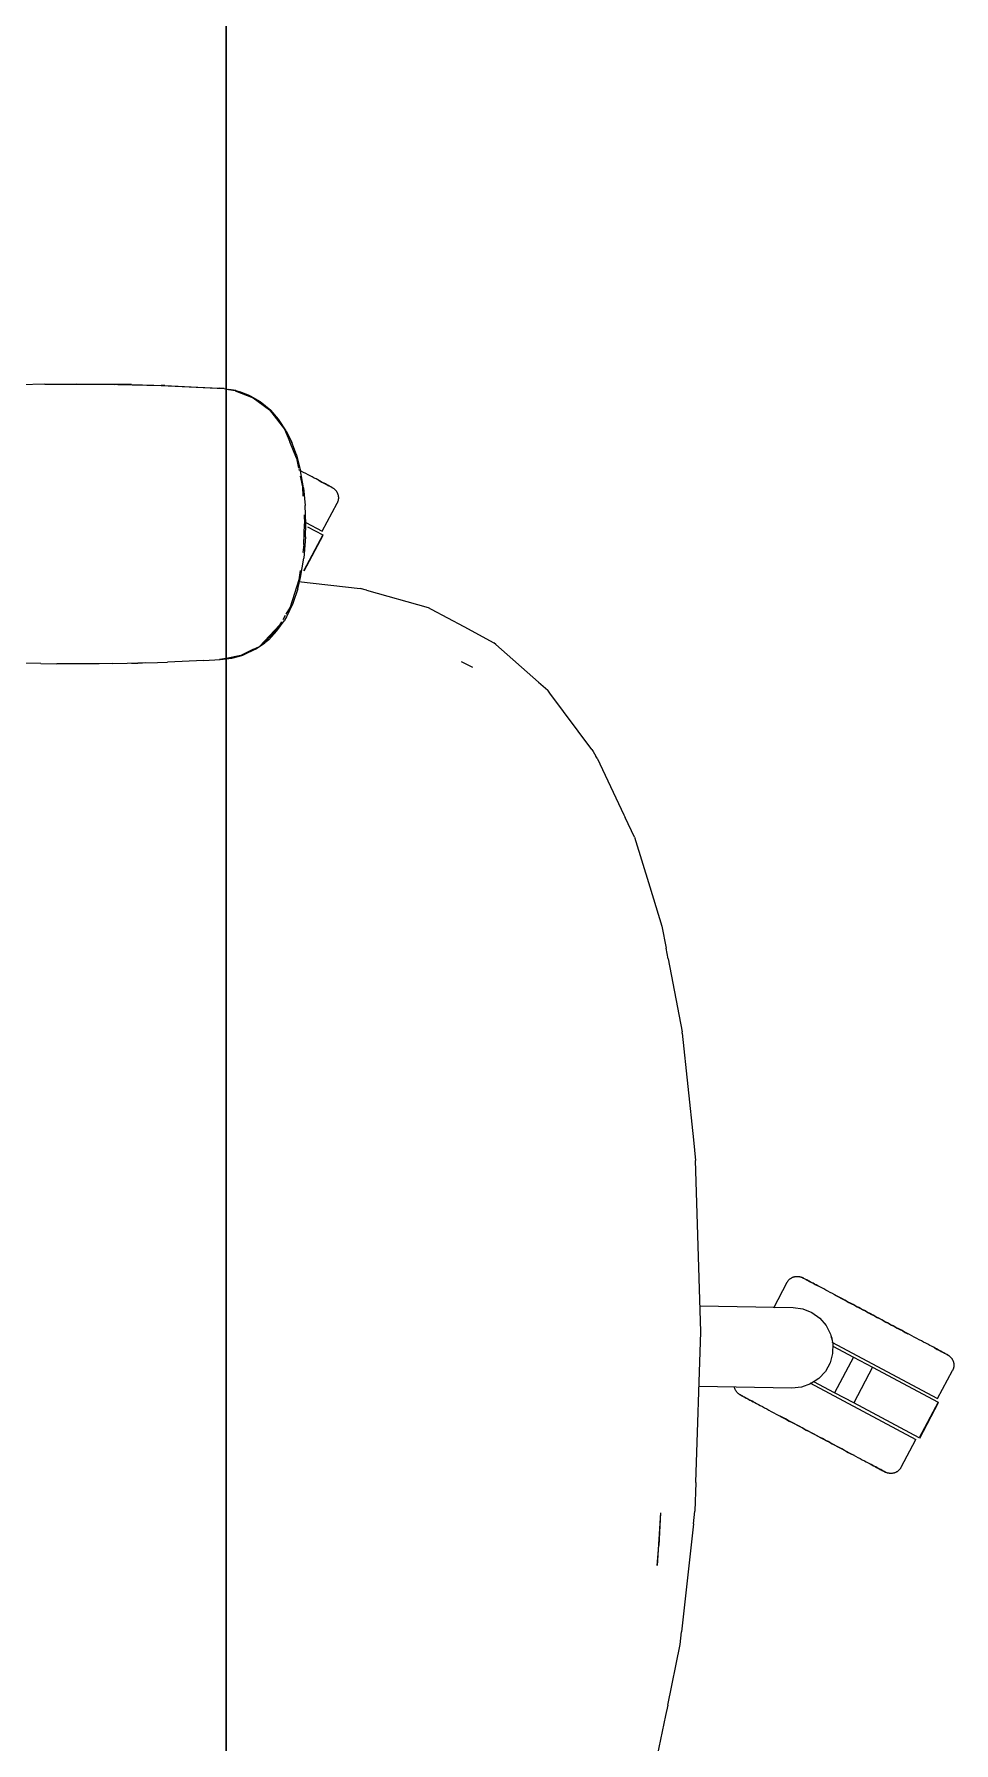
# Model space of a CAD drawing. Header units: millimetres. Extents: x 155927 to 317870, y -36033 to 97293.
# Drawn here: x 163998 to 164317, y 33034 to 33626 of the extents above; entities that cross this region are included whole.
import ezdxf

# ---------------------------------------------------------------- set-up
doc = ezdxf.new("R2010")
doc.units = ezdxf.units.MM
doc.header["$MEASUREMENT"] = 0
doc.layers.add('G-IMPT', color=8, linetype='CONTINUOUS', lineweight=9)
doc.layers.add('I-FURN', color=8, linetype='CONTINUOUS', lineweight=9)

msp = doc.modelspace()

# ---------------------------------------------------------------- linework, layer by layer
at = {"layer": 'G-IMPT'}
for p, q in [((164001.5, 33505.13), (163993.09, 33504.96)), ((164001.5, 33505.13), (164012.3, 33505.21)), ((164001.5, 33505.13), (164021.69, 33505.17)), ((164001.5, 33505.13), (164031.52, 33505.01)), ((164031.52, 33505.01), (164012.3, 33505.21)), ((164021.69, 33505.17), (164031.52, 33505.01)), ((164021.69, 33505.17), (164043.09, 33504.67)), ((164021.69, 33505.17), (164041.88, 33504.71)), ((164021.69, 33505.13), (164023.73, 33505.15)), ((164023.73, 33505.15), (164025.64, 33505.08)), ((164031.52, 33505.01), (164043.09, 33504.67)), ((164043.09, 33504.67), (164041.88, 33504.71)), ((164041.88, 33504.71), (164063.66, 33503.62)), ((164041.88, 33504.71), (164062.05, 33503.73)), ((164043.09, 33504.67), (164063.66, 33503.62)), ((164063.66, 33503.62), (164062.05, 33503.73)), ((164063.66, 33503.62), (164065.31, 33503.37)), ((164067.52, 33502.9), (164064.35, 33503.38)), ((164067.7, 33502.92), (164065.31, 33503.37)), ((164067.52, 33502.9), (164073.72, 33500.49)), ((164067.7, 33502.92), (164069.05, 33502.56)), ((164072.69, 33501.16), (164069.05, 33502.56)), ((164072.69, 33501.16), (164076.12, 33499.2)), ((164073.72, 33500.49), (164079.34, 33496.33)), ((164076.12, 33499.2), (164079.86, 33496.13)), ((164079.34, 33496.33), (164084.56, 33489.54)), ((164082.53, 33493.09), (164079.86, 33496.13)), ((164085.18, 33489.04), (164082.53, 33493.09)), ((164084.56, 33489.54), (164086.4, 33485.14)), ((164085.18, 33489.04), (164087.17, 33484.97)), ((164088.73, 33479.52), (164086.4, 33485.14)), ((164088.75, 33480.63), (164087.17, 33484.97)), ((164088.73, 33479.52), (164089.44, 33476.06)), ((164088.75, 33480.63), (164090.18, 33475.15)), ((164090, 33473.31), (164090.77, 33469.56)), ((164091.18, 33469.22), (164090.18, 33475.15)), ((164090.77, 33469.56), (164090.96, 33466.35)), ((164091.18, 33469.22), (164091.75, 33463.07)), ((164091.36, 33459.84), (164091.55, 33456.73)), ((164091.93, 33456.73), (164091.75, 33463.07)), ((164091.32, 33449.57), (164091.55, 33456.73)), ((164091.84, 33452.23), (164091.93, 33456.73)), ((164091.32, 33449.57), (164090.93, 33446.79)), ((164091.84, 33452.23), (164091.26, 33444.91)), ((164090.15, 33438.15), (164091.26, 33444.91)), ((164089.6, 33437.31), (164086.57, 33427.92)), ((164089.17, 33434.22), (164090.15, 33438.15)), ((164089.48, 33436.8), (164110.76, 33434.39)), ((164090.06, 33440.6), (164089.6, 33437.31)), ((164089.17, 33434.22), (164087.43, 33429.13)), ((164113.02, 33433.75), (164110.76, 33434.39)), ((164113.02, 33433.75), (164134.36, 33427.75)), ((164084.82, 33425), (164083.96, 33423.56)), ((164085.22, 33424.5), (164084.42, 33423.12)), ((164086.57, 33427.92), (164085.1, 33425.46)), ((164087.43, 33429.13), (164085.22, 33424.5)), ((164134.36, 33427.75), (164135.48, 33427.15)), ((164135.48, 33427.15), (164146.71, 33421.14)), ((164082.8, 33421.7), (164075.9, 33414.31)), ((164081.6, 33419.61), (164075.9, 33414.31)), ((164081.38, 33420.08), (164078.31, 33416.54)), ((164079.11, 33416.62), (164081.97, 33419.67)), ((164082.8, 33421.7), (164081.52, 33420.23)), ((164083.49, 33422.77), (164081.6, 33419.61)), ((164081.97, 33419.67), (164084.42, 33423.12)), ((164146.71, 33421.14), (164157.15, 33415.55)), ((164073.66, 33413.21), (164069.4, 33411.1)), ((164074.57, 33413.29), (164070.24, 33411.3)), ((164073.66, 33413.21), (164075.9, 33414.31)), ((164074.57, 33413.29), (164077.79, 33415.49)), ((164075.9, 33414.31), (164078.31, 33416.54)), ((164079.11, 33416.62), (164077.79, 33415.49)), ((164157.81, 33414.97), (164157.15, 33415.55)), ((164172.6, 33401.95), (164157.81, 33414.97)), ((164000.14, 33408.36), (163987.84, 33408.65)), ((164000.14, 33408.36), (164005.61, 33408.29)), ((164020.33, 33408.28), (164005.61, 33408.29)), ((164024.84, 33408.33), (164020.33, 33408.28)), ((164024.84, 33408.33), (164040.51, 33408.71)), ((164031.56, 33408.51), (164033.78, 33408.51)), ((164036.46, 33408.63), (164033.78, 33408.51)), ((164040.51, 33408.71), (164044.05, 33408.83)), ((164056.61, 33409.45), (164044.05, 33408.83)), ((164056.61, 33409.45), (164062.28, 33409.73)), ((164064.35, 33410.16), (164062.05, 33409.73)), ((164062.28, 33409.73), (164064.35, 33409.99)), ((164069.4, 33411.1), (164064.35, 33410.16)), ((164064.35, 33409.99), (164066.29, 33410.23)), ((164066.29, 33410.23), (164070.24, 33411.3)), ((164147.55, 33408.12), (164145.96, 33408.9)), ((164149.85, 33406.94), (164145.96, 33408.9)), ((164149.85, 33406.94), (164147.55, 33408.12)), ((164172.6, 33401.95), (164175.86, 33399.08)), ((164176.58, 33398.11), (164175.86, 33399.08)), ((164191.15, 33378.62), (164176.58, 33398.11)), ((164191.15, 33378.62), (164191.61, 33377.84)), ((164191.61, 33377.84), (164192.55, 33376.27)), ((164192.98, 33375.56), (164192.55, 33376.27)), ((164192.98, 33375.56), (164202.24, 33355.92)), ((164202.24, 33355.92), (164202.67, 33355)), ((164205.87, 33348.24), (164202.67, 33355)), ((164205.87, 33348.24), (164211.19, 33330.96)), ((164211.19, 33330.96), (164215.38, 33317.36)), ((164215.38, 33317.36), (164216.84, 33309.75)), ((164217.54, 33306.09), (164216.84, 33309.75)), ((164217.54, 33306.09), (164222.41, 33280.71)), ((164222.5, 33280.25), (164222.41, 33280.71)), ((164222.5, 33280.25), (164226.32, 33243.26)), ((164226.32, 33243.26), (164227.05, 33236.19)), ((164227.28, 33228.93), (164227.05, 33236.19)), ((164228.89, 33176.77), (164227.28, 33228.93)), ((164227.19, 33124.58), (164228.89, 33176.77)), ((164227.19, 33124.58), (164226.86, 33114.64)), ((164214.98, 33114.11), (164213.74, 33095.83)), ((164214.98, 33114.11), (164214.35, 33102.77)), ((164226.38, 33110.27), (164222.25, 33072.82)), ((164226.38, 33110.27), (164226.86, 33114.64)), ((164213.74, 33095.83), (164214.35, 33102.77)), ((164221.77, 33068.41), (164222.25, 33072.82)), ((164217.42, 33047.46), (164221.77, 33068.41)), ((164217.42, 33047.46), (164216.65, 33043.78)), ((164216.65, 33043.78), (164213.78, 33029.96))]:
    msp.add_line(p, q, dxfattribs=at)
at = {"layer": 'I-FURN'}
for p, q in [((164064.35, 34221.19), (164064.35, 32621.19)), ((164064.35, 32621.19), (164064.35, 34221.19)), ((164090.41, 33475.03), (164089.58, 33475.48)), ((164091.22, 33474.6), (164090.41, 33475.03)), ((164092.01, 33474.18), (164091.22, 33474.6)), ((164092.77, 33473.78), (164092.01, 33474.18)), ((164093.51, 33473.39), (164092.77, 33473.78)), ((164094.21, 33473.01), (164093.51, 33473.39)), ((164094.89, 33472.65), (164094.21, 33473.01)), ((164095.54, 33472.31), (164094.89, 33472.65)), ((164096.16, 33471.98), (164095.54, 33472.31)), ((164096.74, 33471.67), (164096.16, 33471.98)), ((164096.43, 33471.83), (164097, 33471.53)), ((164097.29, 33471.37), (164096.74, 33471.67)), ((164097, 33471.53), (164097.53, 33471.25)), ((164097.81, 33471.1), (164097.29, 33471.37)), ((164097.53, 33471.25), (164098.03, 33470.98)), ((164098.29, 33470.84), (164097.81, 33471.1)), ((164098.03, 33470.98), (164098.5, 33470.73)), ((164098.74, 33470.61), (164098.29, 33470.84)), ((164098.5, 33470.73), (164098.93, 33470.5)), ((164099.15, 33470.39), (164098.74, 33470.61)), ((164098.93, 33470.5), (164099.32, 33470.29)), ((164099.52, 33470.19), (164099.15, 33470.39)), ((164099.32, 33470.29), (164099.68, 33470.1)), ((164099.86, 33470.01), (164099.52, 33470.19)), ((164099.68, 33470.1), (164100, 33469.94)), ((164100.15, 33469.85), (164099.86, 33470.01)), ((164100, 33469.94), (164100.28, 33469.79)), ((164100.41, 33469.72), (164100.15, 33469.85)), ((164100.28, 33469.79), (164100.52, 33469.66)), ((164100.63, 33469.6), (164100.41, 33469.72)), ((164100.52, 33469.66), (164100.72, 33469.55)), ((164100.81, 33469.5), (164100.63, 33469.6)), ((164100.72, 33469.55), (164100.88, 33469.47)), ((164100.95, 33469.43), (164100.81, 33469.5)), ((164100.88, 33469.47), (164101, 33469.4)), ((164101.05, 33469.38), (164100.95, 33469.43)), ((164101, 33469.4), (164101.08, 33469.36)), ((164101.11, 33469.34), (164101.05, 33469.38)), ((164101.08, 33469.36), (164101.13, 33469.34)), ((164101.13, 33469.33), (164101.11, 33469.34)), ((164101.13, 33469.34), (164101.13, 33469.33)), ((164101.13, 33469.33), (164101.27, 33469.25)), ((164101.27, 33469.25), (164101.41, 33469.17)), ((164101.41, 33469.17), (164101.54, 33469.08)), ((164101.54, 33469.08), (164101.67, 33468.99)), ((164101.67, 33468.99), (164101.8, 33468.89)), ((164101.8, 33468.89), (164101.92, 33468.78)), ((164101.92, 33468.78), (164102.04, 33468.67)), ((164102.04, 33468.67), (164102.15, 33468.56)), ((164102.15, 33468.56), (164102.26, 33468.44)), ((164102.26, 33468.44), (164102.37, 33468.31)), ((164102.37, 33468.31), (164102.47, 33468.19)), ((164102.47, 33468.19), (164102.56, 33468.06)), ((164102.56, 33468.06), (164102.65, 33467.92)), ((164102.65, 33467.92), (164102.73, 33467.78)), ((164102.73, 33467.78), (164102.81, 33467.64)), ((164102.81, 33467.64), (164102.88, 33467.5)), ((164102.88, 33467.5), (164102.95, 33467.35)), ((164102.95, 33467.35), (164103.01, 33467.2)), ((164103.01, 33467.2), (164103.06, 33467.05)), ((164103.06, 33467.05), (164103.11, 33466.9)), ((164103.11, 33466.9), (164103.15, 33466.74)), ((164103.15, 33466.74), (164103.19, 33466.58)), ((164103.19, 33466.58), (164103.22, 33466.42)), ((164103.22, 33466.42), (164103.24, 33466.26)), ((164103.24, 33465.3), (164103.22, 33465.14)), ((164103.24, 33466.26), (164103.26, 33466.1)), ((164103.26, 33465.46), (164103.24, 33465.3)), ((164103.26, 33466.1), (164103.27, 33465.94)), ((164103.27, 33465.62), (164103.26, 33465.46)), ((164103.27, 33465.94), (164103.27, 33465.78)), ((164103.27, 33465.78), (164103.27, 33465.62)), ((164097.65, 33454.2), (164102.8, 33463.88)), ((164102.82, 33463.92), (164102.8, 33463.88)), ((164102.89, 33464.06), (164102.82, 33463.92)), ((164102.95, 33464.21), (164102.89, 33464.06)), ((164103.01, 33464.36), (164102.95, 33464.21)), ((164103.07, 33464.51), (164103.01, 33464.36)), ((164103.11, 33464.67), (164103.07, 33464.51)), ((164103.16, 33464.82), (164103.11, 33464.67)), ((164103.19, 33464.98), (164103.16, 33464.82)), ((164103.22, 33465.14), (164103.19, 33464.98)), ((164092.02, 33457.19), (164097.65, 33454.2)), ((164092.54, 33455.78), (164097.83, 33452.97)), ((164097.83, 33452.97), (164091.26, 33440.6)), ((164091.43, 33440.51), (164098, 33452.87)), ((164091.26, 33440.6), (164091.16, 33440.65)), ((164258.76, 33193.85), (164254.06, 33185.01)), ((164258.76, 33193.85), (164258.84, 33193.99)), ((164258.84, 33193.99), (164258.93, 33194.13)), ((164258.93, 33194.13), (164259.02, 33194.26)), ((164259.02, 33194.26), (164259.11, 33194.39)), ((164259.11, 33194.39), (164259.21, 33194.52)), ((164259.21, 33194.52), (164259.32, 33194.64)), ((164259.32, 33194.64), (164259.43, 33194.76)), ((164259.43, 33194.76), (164259.54, 33194.88)), ((164259.54, 33194.88), (164259.66, 33194.98)), ((164259.66, 33194.98), (164259.78, 33195.09)), ((164259.78, 33195.09), (164259.91, 33195.19)), ((164259.91, 33195.19), (164260.04, 33195.28)), ((164260.04, 33195.28), (164260.18, 33195.37)), ((164260.18, 33195.37), (164260.31, 33195.45)), ((164260.31, 33195.45), (164260.45, 33195.53)), ((164260.45, 33195.53), (164260.6, 33195.6)), ((164260.6, 33195.6), (164260.75, 33195.67)), ((164260.75, 33195.67), (164260.9, 33195.73)), ((164260.9, 33195.73), (164261.05, 33195.78)), ((164261.05, 33195.78), (164261.2, 33195.83)), ((164261.2, 33195.83), (164261.36, 33195.87)), ((164261.36, 33195.87), (164261.51, 33195.91)), ((164261.51, 33195.91), (164261.67, 33195.94)), ((164261.67, 33195.94), (164261.83, 33195.96)), ((164261.83, 33195.96), (164261.99, 33195.98)), ((164261.99, 33195.98), (164262.15, 33195.99)), ((164262.15, 33195.99), (164262.32, 33195.99)), ((164262.32, 33195.99), (164262.48, 33195.99)), ((164262.48, 33195.99), (164262.64, 33195.98)), ((164262.64, 33195.98), (164262.8, 33195.96)), ((164262.8, 33195.96), (164262.96, 33195.94)), ((164262.96, 33195.94), (164263.12, 33195.91)), ((164263.12, 33195.91), (164263.27, 33195.88)), ((164263.27, 33195.88), (164263.43, 33195.84)), ((164263.43, 33195.84), (164263.58, 33195.79)), ((164263.58, 33195.79), (164263.74, 33195.73)), ((164263.74, 33195.73), (164263.89, 33195.68)), ((164263.89, 33195.68), (164264.03, 33195.61)), ((164264.03, 33195.61), (164264.18, 33195.54)), ((164264.18, 33195.54), (164264.22, 33195.52)), ((164264.22, 33195.52), (164264.24, 33195.51)), ((164264.26, 33195.49), (164264.22, 33195.52)), ((164264.22, 33195.52), (164264.22, 33195.52)), ((164264.24, 33195.51), (164264.3, 33195.48)), ((164264.35, 33195.45), (164264.26, 33195.49)), ((164264.3, 33195.48), (164264.4, 33195.42)), ((164264.47, 33195.38), (164264.35, 33195.45)), ((164264.4, 33195.42), (164264.54, 33195.35)), ((164264.63, 33195.3), (164264.47, 33195.38)), ((164264.54, 33195.35), (164264.72, 33195.25)), ((164264.83, 33195.19), (164264.63, 33195.3)), ((164264.72, 33195.25), (164264.94, 33195.14)), ((164265.07, 33195.06), (164264.83, 33195.19)), ((164264.94, 33195.14), (164265.19, 33195)), ((164265.35, 33194.91), (164265.07, 33195.06)), ((164265.19, 33195), (164265.49, 33194.84)), ((164265.67, 33194.75), (164265.35, 33194.91)), ((164265.49, 33194.84), (164265.83, 33194.66)), ((164266.02, 33194.56), (164265.67, 33194.75)), ((164265.83, 33194.66), (164266.2, 33194.46)), ((164266.42, 33194.35), (164266.02, 33194.56)), ((164266.2, 33194.46), (164266.61, 33194.25)), ((164266.85, 33194.12), (164266.42, 33194.35)), ((164266.61, 33194.25), (164267.06, 33194.01)), ((164267.31, 33193.87), (164266.85, 33194.12)), ((164267.06, 33194.01), (164267.54, 33193.75)), ((164267.81, 33193.61), (164267.31, 33193.87)), ((164267.54, 33193.75), (164268.06, 33193.48)), ((164268.35, 33193.32), (164267.81, 33193.61)), ((164268.06, 33193.48), (164268.61, 33193.18)), ((164268.92, 33193.02), (164268.35, 33193.32)), ((164268.61, 33193.18), (164269.19, 33192.87)), ((164269.52, 33192.7), (164268.92, 33193.02)), ((164270.15, 33192.36), (164269.52, 33192.7)), ((164270.82, 33192.01), (164270.15, 33192.36)), ((164271.51, 33191.64), (164270.82, 33192.01)), ((164272.23, 33191.26), (164271.51, 33191.64)), ((164272.98, 33190.86), (164272.23, 33191.26)), ((164273.76, 33190.44), (164272.98, 33190.86)), ((164274.56, 33190.02), (164273.76, 33190.44)), ((164275.38, 33189.58), (164274.56, 33190.02)), ((164274.94, 33189.82), (164275.77, 33189.37)), ((164276.23, 33189.13), (164275.38, 33189.58)), ((164275.77, 33189.37), (164276.63, 33188.92)), ((164277.1, 33188.67), (164276.23, 33189.13)), ((164276.63, 33188.92), (164277.5, 33188.45)), ((164277.99, 33188.2), (164277.1, 33188.67)), ((164277.5, 33188.45), (164278.4, 33187.98)), ((164278.89, 33187.71), (164277.99, 33188.2)), ((164278.4, 33187.98), (164279.31, 33187.49)), ((164279.81, 33187.22), (164278.89, 33187.71)), ((164279.31, 33187.49), (164280.24, 33187)), ((164280.75, 33186.73), (164279.81, 33187.22)), ((164280.24, 33187), (164281.19, 33186.49)), ((164228.61, 33185.79), (164260.95, 33185.23)), ((164260.95, 33185.23), (164264.29, 33184.76)), ((164264.29, 33184.76), (164267.43, 33183.51)), ((164267.43, 33183.51), (164270.17, 33181.55)), ((164270.17, 33181.55), (164272.36, 33178.98)), ((164281.7, 33186.22), (164280.75, 33186.73)), ((164281.19, 33186.49), (164282.15, 33185.98)), ((164282.67, 33185.71), (164281.7, 33186.22)), ((164282.15, 33185.98), (164283.11, 33185.47)), ((164283.64, 33185.19), (164282.67, 33185.71)), ((164283.11, 33185.47), (164284.09, 33184.95)), ((164284.63, 33184.67), (164283.64, 33185.19)), ((164284.09, 33184.95), (164285.08, 33184.42)), ((164285.62, 33184.14), (164284.63, 33184.67)), ((164285.08, 33184.42), (164286.07, 33183.9)), ((164286.61, 33183.61), (164285.62, 33184.14)), ((164286.07, 33183.9), (164287.07, 33183.36)), ((164287.61, 33183.08), (164286.61, 33183.61)), ((164287.07, 33183.36), (164288.08, 33182.83)), ((164288.62, 33182.54), (164287.61, 33183.08)), ((164288.08, 33182.83), (164289.08, 33182.3)), ((164289.62, 33182.01), (164288.62, 33182.54)), ((164289.08, 33182.3), (164290.09, 33181.76)), ((164290.63, 33181.47), (164289.62, 33182.01)), ((164290.09, 33181.76), (164291.09, 33181.23)), ((164291.63, 33180.94), (164290.63, 33181.47)), ((164291.09, 33181.23), (164292.09, 33180.7)), ((164272.36, 33178.98), (164273.88, 33175.97)), ((164273.88, 33175.97), (164274.63, 33172.68)), ((164292.63, 33180.41), (164291.63, 33180.94)), ((164292.09, 33180.7), (164293.09, 33180.17)), ((164293.63, 33179.88), (164292.63, 33180.41)), ((164293.09, 33180.17), (164294.08, 33179.64)), ((164294.61, 33179.36), (164293.63, 33179.88)), ((164294.08, 33179.64), (164295.06, 33179.12)), ((164295.59, 33178.84), (164294.61, 33179.36)), ((164295.06, 33179.12), (164296.04, 33178.6)), ((164296.56, 33178.32), (164295.59, 33178.84)), ((164296.04, 33178.6), (164297, 33178.09)), ((164297.52, 33177.81), (164296.56, 33178.32)), ((164297, 33178.09), (164297.95, 33177.58)), ((164298.46, 33177.31), (164297.52, 33177.81)), ((164297.95, 33177.58), (164298.89, 33177.08)), ((164299.39, 33176.82), (164298.46, 33177.31)), ((164298.89, 33177.08), (164299.81, 33176.59)), ((164300.3, 33176.33), (164299.39, 33176.82)), ((164299.81, 33176.59), (164300.72, 33176.11)), ((164301.2, 33175.85), (164300.3, 33176.33)), ((164302.08, 33175.39), (164301.2, 33175.85)), ((164302.93, 33174.93), (164302.08, 33175.39)), ((164274.57, 33169.31), (164273.7, 33166.05)), ((164274.29, 33173.17), (164311.01, 33153.65)), ((164274.63, 33172.68), (164274.57, 33169.31)), ((164274.7, 33171.82), (164281.84, 33168.03)), ((164303.77, 33174.49), (164302.93, 33174.93)), ((164304.58, 33174.06), (164303.77, 33174.49)), ((164305.37, 33173.64), (164304.58, 33174.06)), ((164306.13, 33173.23), (164305.37, 33173.64)), ((164306.87, 33172.84), (164306.13, 33173.23)), ((164307.57, 33172.46), (164306.87, 33172.84)), ((164308.25, 33172.1), (164307.57, 33172.46)), ((164308.9, 33171.76), (164308.25, 33172.1)), ((164309.52, 33171.43), (164308.9, 33171.76)), ((164310.1, 33171.12), (164309.52, 33171.43)), ((164309.79, 33171.29), (164310.36, 33170.98)), ((164310.65, 33170.83), (164310.1, 33171.12)), ((164310.36, 33170.98), (164310.89, 33170.7)), ((164311.17, 33170.55), (164310.65, 33170.83)), ((164310.89, 33170.7), (164311.39, 33170.43)), ((164311.65, 33170.3), (164311.17, 33170.55)), ((164311.39, 33170.43), (164311.86, 33170.19)), ((164312.1, 33170.06), (164311.65, 33170.3)), ((164311.86, 33170.19), (164312.29, 33169.96)), ((164312.51, 33169.84), (164312.1, 33170.06)), ((164312.29, 33169.96), (164312.68, 33169.75)), ((164312.88, 33169.64), (164312.51, 33169.84)), ((164312.68, 33169.75), (164313.04, 33169.56)), ((164313.21, 33169.47), (164312.88, 33169.64)), ((164313.04, 33169.56), (164313.36, 33169.39)), ((164313.51, 33169.31), (164313.21, 33169.47)), ((164313.36, 33169.39), (164313.63, 33169.24)), ((164313.77, 33169.17), (164313.51, 33169.31)), ((164313.63, 33169.24), (164313.88, 33169.11)), ((164313.99, 33169.05), (164313.77, 33169.17)), ((164273.7, 33166.05), (164272.08, 33163.09)), ((164281.84, 33168.03), (164275.27, 33155.66)), ((164281.84, 33168.03), (164288.48, 33164.49)), ((164288.48, 33164.49), (164281.91, 33152.13)), ((164288.48, 33164.49), (164311.19, 33152.42)), ((164311.01, 33153.65), (164316.16, 33163.34)), ((164313.88, 33169.11), (164314.08, 33169.01)), ((164314.17, 33168.96), (164313.99, 33169.05)), ((164314.08, 33169.01), (164314.24, 33168.92)), ((164314.31, 33168.88), (164314.17, 33168.96)), ((164314.24, 33168.92), (164314.36, 33168.86)), ((164314.41, 33168.83), (164314.31, 33168.88)), ((164314.36, 33168.86), (164314.44, 33168.81)), ((164314.47, 33168.8), (164314.41, 33168.83)), ((164314.44, 33168.81), (164314.48, 33168.79)), ((164314.49, 33168.79), (164314.47, 33168.8)), ((164314.48, 33168.79), (164314.49, 33168.79)), ((164314.49, 33168.79), (164314.63, 33168.71)), ((164314.63, 33168.71), (164314.77, 33168.62)), ((164314.77, 33168.62), (164314.9, 33168.53)), ((164314.9, 33168.53), (164315.03, 33168.44)), ((164315.03, 33168.44), (164315.16, 33168.34)), ((164315.16, 33168.34), (164315.28, 33168.24)), ((164315.28, 33168.24), (164315.4, 33168.13)), ((164315.4, 33168.13), (164315.51, 33168.01)), ((164315.51, 33168.01), (164315.62, 33167.89)), ((164315.62, 33167.89), (164315.73, 33167.77)), ((164315.73, 33167.77), (164315.83, 33167.64)), ((164315.83, 33167.64), (164315.92, 33167.51)), ((164315.92, 33167.51), (164316.01, 33167.38)), ((164316.01, 33167.38), (164316.09, 33167.24)), ((164316.09, 33167.24), (164316.17, 33167.1)), ((164316.18, 33163.37), (164316.16, 33163.34)), ((164316.17, 33167.1), (164316.24, 33166.95)), ((164316.25, 33163.52), (164316.18, 33163.37)), ((164316.24, 33166.95), (164316.31, 33166.81)), ((164316.31, 33163.67), (164316.25, 33163.52)), ((164316.31, 33166.81), (164316.37, 33166.66)), ((164316.37, 33163.82), (164316.31, 33163.67)), ((164316.37, 33166.66), (164316.42, 33166.5)), ((164316.43, 33163.97), (164316.37, 33163.82)), ((164316.42, 33166.5), (164316.47, 33166.35)), ((164316.47, 33164.12), (164316.43, 33163.97)), ((164316.47, 33166.35), (164316.51, 33166.19)), ((164316.51, 33164.28), (164316.47, 33164.12)), ((164316.51, 33166.19), (164316.55, 33166.04)), ((164316.55, 33164.44), (164316.51, 33164.28)), ((164316.55, 33166.04), (164316.58, 33165.88)), ((164316.58, 33164.59), (164316.55, 33164.44)), ((164316.58, 33165.88), (164316.6, 33165.72)), ((164316.6, 33164.75), (164316.58, 33164.59)), ((164316.6, 33165.72), (164316.61, 33165.56)), ((164316.62, 33164.91), (164316.6, 33164.75)), ((164316.61, 33165.56), (164316.62, 33165.4)), ((164316.62, 33165.4), (164316.63, 33165.24)), ((164316.63, 33165.08), (164316.62, 33164.91)), ((164316.63, 33165.24), (164316.63, 33165.08)), ((164260.46, 33157.25), (164228.27, 33157.81)), ((164240.6, 33157.49), (164240.56, 33157.65)), ((164240.64, 33157.34), (164240.6, 33157.49)), ((164240.69, 33157.19), (164240.64, 33157.34)), ((164263.82, 33157.59), (164260.46, 33157.25)), ((164266.99, 33158.74), (164263.82, 33157.59)), ((164266.75, 33159.06), (164303.5, 33139.52)), ((164269.8, 33160.6), (164266.99, 33158.74)), ((164275.27, 33155.66), (164268.12, 33159.46)), ((164272.08, 33163.09), (164269.8, 33160.6)), ((164240.74, 33157.03), (164240.69, 33157.19)), ((164240.8, 33156.88), (164240.74, 33157.03)), ((164240.87, 33156.74), (164240.8, 33156.88)), ((164240.94, 33156.59), (164240.87, 33156.74)), ((164241.02, 33156.45), (164240.94, 33156.59)), ((164241.1, 33156.31), (164241.02, 33156.45)), ((164241.19, 33156.18), (164241.1, 33156.31)), ((164241.28, 33156.05), (164241.19, 33156.18)), ((164241.38, 33155.92), (164241.28, 33156.05)), ((164241.49, 33155.8), (164241.38, 33155.92)), ((164241.6, 33155.68), (164241.49, 33155.8)), ((164241.71, 33155.56), (164241.6, 33155.68)), ((164241.83, 33155.45), (164241.71, 33155.56)), ((164241.95, 33155.35), (164241.83, 33155.45)), ((164242.08, 33155.25), (164241.95, 33155.35)), ((164242.21, 33155.15), (164242.08, 33155.25)), ((164242.34, 33155.07), (164242.21, 33155.15)), ((164242.48, 33154.98), (164242.34, 33155.07)), ((164242.62, 33154.9), (164242.48, 33154.98)), ((164242.63, 33154.9), (164242.62, 33154.9)), ((164242.62, 33154.9), (164242.64, 33154.89)), ((164242.67, 33154.88), (164242.63, 33154.9)), ((164242.64, 33154.89), (164242.7, 33154.86)), ((164242.75, 33154.83), (164242.67, 33154.88)), ((164242.7, 33154.86), (164242.8, 33154.81)), ((164242.87, 33154.77), (164242.75, 33154.83)), ((164242.8, 33154.81), (164242.94, 33154.73)), ((164243.03, 33154.68), (164242.87, 33154.77)), ((164242.94, 33154.73), (164243.12, 33154.64)), ((164243.23, 33154.58), (164243.03, 33154.68)), ((164243.12, 33154.64), (164243.34, 33154.52)), ((164243.48, 33154.45), (164243.23, 33154.58)), ((164243.34, 33154.52), (164243.6, 33154.38)), ((164243.75, 33154.3), (164243.48, 33154.45)), ((164243.6, 33154.38), (164243.9, 33154.22)), ((164244.07, 33154.13), (164243.75, 33154.3)), ((164243.9, 33154.22), (164244.23, 33154.05)), ((164244.43, 33153.94), (164244.07, 33154.13)), ((164244.23, 33154.05), (164244.6, 33153.85)), ((164244.82, 33153.73), (164244.43, 33153.94)), ((164244.6, 33153.85), (164245.01, 33153.63)), ((164245.25, 33153.5), (164244.82, 33153.73)), ((164245.01, 33153.63), (164245.46, 33153.39)), ((164245.72, 33153.26), (164245.25, 33153.5)), ((164245.46, 33153.39), (164245.94, 33153.14)), ((164246.22, 33152.99), (164245.72, 33153.26)), ((164245.94, 33153.14), (164246.46, 33152.86)), ((164246.75, 33152.71), (164246.22, 33152.99)), ((164246.46, 33152.86), (164247.01, 33152.57)), ((164247.32, 33152.4), (164246.75, 33152.71)), ((164247.01, 33152.57), (164247.59, 33152.26)), ((164247.59, 33152.26), (164248.21, 33151.93)), ((164248.21, 33151.93), (164248.86, 33151.59)), ((164248.86, 33151.59), (164249.54, 33151.22)), ((164281.91, 33152.13), (164275.27, 33155.66)), ((164304.62, 33140.06), (164281.91, 33152.13)), ((164311.19, 33152.42), (164304.62, 33140.06)), ((164304.79, 33139.97), (164311.36, 33152.33)), ((164249.54, 33151.22), (164250.24, 33150.85)), ((164250.24, 33150.85), (164250.98, 33150.46)), ((164250.98, 33150.46), (164251.74, 33150.05)), ((164251.74, 33150.05), (164252.53, 33149.63)), ((164252.53, 33149.63), (164253.34, 33149.2)), ((164253.34, 33149.2), (164254.18, 33148.76)), ((164254.18, 33148.76), (164255.03, 33148.3)), ((164255.03, 33148.3), (164255.91, 33147.84)), ((164255.91, 33147.84), (164256.81, 33147.36)), ((164257.3, 33147.1), (164256.39, 33147.58)), ((164256.81, 33147.36), (164257.72, 33146.87)), ((164258.22, 33146.61), (164257.3, 33147.1)), ((164257.72, 33146.87), (164258.65, 33146.38)), ((164259.16, 33146.11), (164258.22, 33146.61)), ((164258.65, 33146.38), (164259.59, 33145.88)), ((164260.11, 33145.6), (164259.16, 33146.11)), ((164259.59, 33145.88), (164260.55, 33145.37)), ((164261.07, 33145.09), (164260.11, 33145.6)), ((164260.55, 33145.37), (164261.52, 33144.85)), ((164262.05, 33144.57), (164261.07, 33145.09)), ((164261.52, 33144.85), (164262.5, 33144.33)), ((164263.03, 33144.05), (164262.05, 33144.57)), ((164262.5, 33144.33), (164263.48, 33143.81)), ((164264.02, 33143.52), (164263.03, 33144.05)), ((164263.48, 33143.81), (164264.48, 33143.28)), ((164265.02, 33142.99), (164264.02, 33143.52)), ((164264.48, 33143.28), (164265.48, 33142.75)), ((164266.02, 33142.46), (164265.02, 33142.99)), ((164265.48, 33142.75), (164266.48, 33142.22)), ((164267.02, 33141.93), (164266.02, 33142.46)), ((164266.48, 33142.22), (164267.49, 33141.68)), ((164268.03, 33141.39), (164267.02, 33141.93)), ((164267.49, 33141.68), (164268.49, 33141.15)), ((164269.03, 33140.86), (164268.03, 33141.39)), ((164268.49, 33141.15), (164269.5, 33140.61)), ((164270.04, 33140.33), (164269.03, 33140.86)), ((164269.5, 33140.61), (164270.5, 33140.08)), ((164271.04, 33139.79), (164270.04, 33140.33)), ((164270.5, 33140.08), (164271.49, 33139.55)), ((164272.03, 33139.27), (164271.04, 33139.79)), ((164271.49, 33139.55), (164272.48, 33139.02)), ((164273.02, 33138.74), (164272.03, 33139.27)), ((164272.48, 33139.02), (164273.47, 33138.5)), ((164274, 33138.22), (164273.02, 33138.74)), ((164273.47, 33138.5), (164274.44, 33137.98)), ((164274.96, 33137.7), (164274, 33138.22)), ((164274.44, 33137.98), (164275.41, 33137.47)), ((164275.92, 33137.2), (164274.96, 33137.7)), ((164275.41, 33137.47), (164276.36, 33136.96)), ((164276.87, 33136.69), (164275.92, 33137.2)), ((164276.36, 33136.96), (164277.3, 33136.47)), ((164277.8, 33136.2), (164276.87, 33136.69)), ((164277.3, 33136.47), (164278.22, 33135.97)), ((164278.71, 33135.71), (164277.8, 33136.2)), ((164278.22, 33135.97), (164279.12, 33135.49)), ((164279.61, 33135.24), (164278.71, 33135.71)), ((164279.12, 33135.49), (164280.01, 33135.02)), ((164280.48, 33134.77), (164279.61, 33135.24)), ((164280.01, 33135.02), (164280.88, 33134.56)), ((164281.34, 33134.32), (164280.48, 33134.77)), ((164280.88, 33134.56), (164281.73, 33134.11)), ((164282.17, 33133.87), (164281.34, 33134.32)), ((164281.73, 33134.11), (164282.55, 33133.67)), ((164282.55, 33133.67), (164283.35, 33133.25)), ((164298.35, 33129.84), (164303.5, 33139.52)), ((164283.35, 33133.25), (164284.13, 33132.83)), ((164284.13, 33132.83), (164284.88, 33132.43)), ((164284.88, 33132.43), (164285.6, 33132.05)), ((164285.6, 33132.05), (164286.29, 33131.68)), ((164286.29, 33131.68), (164286.96, 33131.33)), ((164286.96, 33131.33), (164287.59, 33130.99)), ((164287.59, 33130.99), (164288.19, 33130.67)), ((164288.5, 33130.51), (164287.92, 33130.82)), ((164288.19, 33130.67), (164288.76, 33130.37)), ((164289.05, 33130.21), (164288.5, 33130.51)), ((164288.76, 33130.37), (164289.3, 33130.08)), ((164289.57, 33129.94), (164289.05, 33130.21)), ((164289.3, 33130.08), (164289.8, 33129.82)), ((164290.05, 33129.68), (164289.57, 33129.94)), ((164289.8, 33129.82), (164290.26, 33129.57)), ((164290.5, 33129.44), (164290.05, 33129.68)), ((164290.26, 33129.57), (164290.69, 33129.34)), ((164290.91, 33129.23), (164290.5, 33129.44)), ((164290.69, 33129.34), (164291.09, 33129.13)), ((164291.28, 33129.03), (164290.91, 33129.23)), ((164291.09, 33129.13), (164291.44, 33128.94)), ((164291.62, 33128.85), (164291.28, 33129.03)), ((164291.44, 33128.94), (164291.76, 33128.77)), ((164291.92, 33128.69), (164291.62, 33128.85)), ((164291.76, 33128.77), (164292.04, 33128.63)), ((164292.17, 33128.55), (164291.92, 33128.69)), ((164292.04, 33128.63), (164292.28, 33128.5)), ((164292.39, 33128.44), (164292.17, 33128.55)), ((164292.28, 33128.5), (164292.48, 33128.39)), ((164292.57, 33128.34), (164292.39, 33128.44)), ((164292.48, 33128.39), (164292.64, 33128.3)), ((164292.71, 33128.27), (164292.57, 33128.34)), ((164292.64, 33128.3), (164292.76, 33128.24)), ((164292.81, 33128.21), (164292.71, 33128.27)), ((164292.76, 33128.24), (164292.85, 33128.2)), ((164292.87, 33128.18), (164292.81, 33128.21)), ((164292.85, 33128.2), (164292.89, 33128.17)), ((164292.89, 33128.17), (164292.87, 33128.18)), ((164292.93, 33128.15), (164292.89, 33128.17)), ((164292.89, 33128.17), (164292.89, 33128.17)), ((164293.08, 33128.08), (164292.93, 33128.15)), ((164293.22, 33128.01), (164293.08, 33128.08)), ((164293.37, 33127.95), (164293.22, 33128.01)), ((164293.53, 33127.9), (164293.37, 33127.95)), ((164293.68, 33127.85), (164293.53, 33127.9)), ((164293.84, 33127.81), (164293.68, 33127.85)), ((164293.99, 33127.78), (164293.84, 33127.81)), ((164294.15, 33127.75), (164293.99, 33127.78)), ((164294.31, 33127.73), (164294.15, 33127.75)), ((164294.47, 33127.71), (164294.31, 33127.73)), ((164294.63, 33127.7), (164294.47, 33127.71)), ((164294.8, 33127.7), (164294.63, 33127.7)), ((164294.96, 33127.7), (164294.8, 33127.7)), ((164295.12, 33127.71), (164294.96, 33127.7)), ((164295.28, 33127.73), (164295.12, 33127.71)), ((164295.44, 33127.75), (164295.28, 33127.73)), ((164295.6, 33127.78), (164295.44, 33127.75)), ((164295.75, 33127.82), (164295.6, 33127.78)), ((164295.91, 33127.86), (164295.75, 33127.82)), ((164296.06, 33127.91), (164295.91, 33127.86)), ((164296.21, 33127.96), (164296.06, 33127.91)), ((164296.36, 33128.02), (164296.21, 33127.96)), ((164296.51, 33128.09), (164296.36, 33128.02)), ((164296.66, 33128.16), (164296.51, 33128.09)), ((164296.8, 33128.24), (164296.66, 33128.16)), ((164296.93, 33128.32), (164296.8, 33128.24)), ((164297.07, 33128.41), (164296.93, 33128.32)), ((164297.2, 33128.5), (164297.07, 33128.41)), ((164297.33, 33128.6), (164297.2, 33128.5)), ((164297.45, 33128.71), (164297.33, 33128.6)), ((164297.57, 33128.81), (164297.45, 33128.71)), ((164297.68, 33128.93), (164297.57, 33128.81)), ((164297.79, 33129.05), (164297.68, 33128.93)), ((164297.9, 33129.17), (164297.79, 33129.05)), ((164298, 33129.29), (164297.9, 33129.17)), ((164298.09, 33129.43), (164298, 33129.29)), ((164298.18, 33129.56), (164298.09, 33129.43)), ((164298.27, 33129.7), (164298.18, 33129.56)), ((164298.35, 33129.84), (164298.27, 33129.7))]:
    msp.add_line(p, q, dxfattribs=at)
msp.add_arc((164260.9, 33171.23), 13.81, 12.34734, 17.33603, dxfattribs=at)
msp.add_open_spline([(164274.22, 33174.88), (164274.34, 33174.46), (164274.41, 33174.02), (164274.47, 33173.59)], degree=3, dxfattribs=at)

doc.saveas('drawing.dxf')
